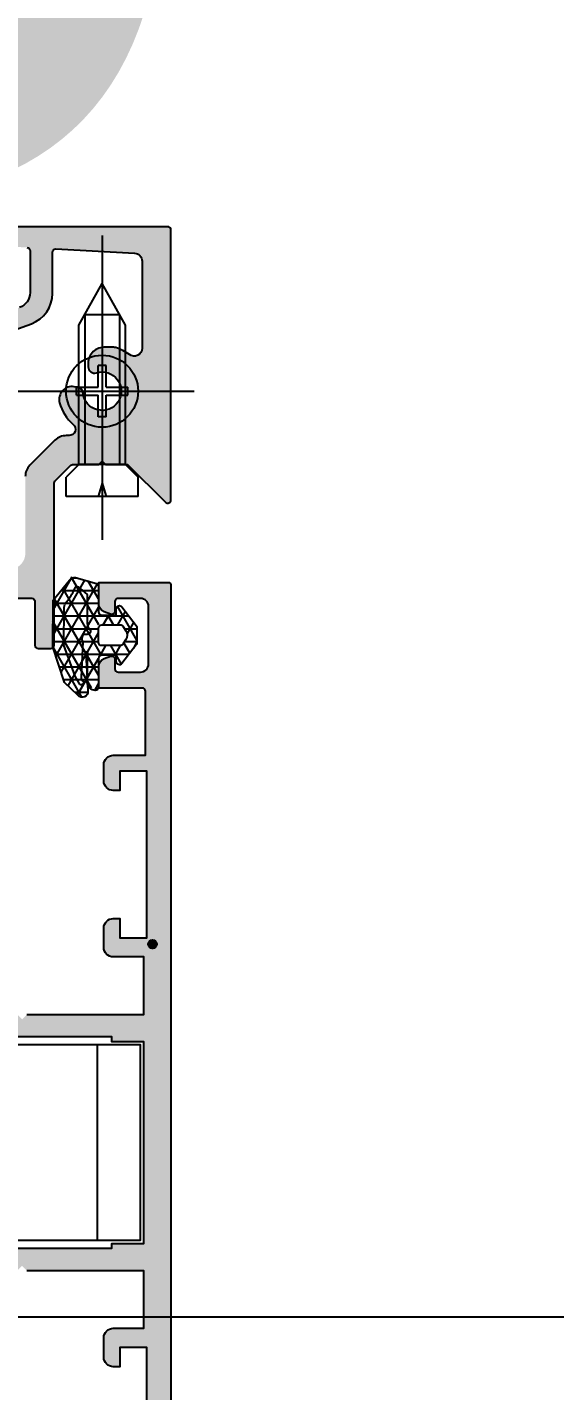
# Model space of a CAD drawing. Header units: inches. Extents: x 21 to 32698, y 13 to 3712.
# Drawn here: x 6824.03 to 6827.33, y 1386.62 to 1395.14 of the extents above; entities that cross this region are included whole.
import ezdxf

# ---------------------------------------------------------------- set-up
doc = ezdxf.new("R2010")
doc.units = ezdxf.units.IN
doc.header["$MEASUREMENT"] = 0
doc.set_wipeout_variables(frame=1)
doc.linetypes.add('AM_ISO08W050', pattern=[18, 12, -1.5, 3, -1.5])
doc.linetypes.add('AM_ISO08W050x2', pattern=[9, 6, -0.75, 1.5, -0.75])
doc.layers.add('MEK-ELK-ETIKET', color=7, linetype='Continuous')
for name, color, linetype, lineweight in [('Z_MİM_-KM-GLAZ', 8, 'Continuous', 25), ('Z_MİM_-KM-GLAZ-IDEN', 8, 'Continuous', 25), ('Z_MİM_aksesuar_k', 8, 'Continuous', 25), ('Z_MİM_AM_4N', 8, 'Continuous', 25), ('Z_MİM_AM_7N', 8, 'AM_ISO08W050', 25), ('Z_MİM_fitiller_k', 8, 'Continuous', 25), ('Z_MİM_hatch_k', 8, 'Continuous', 25), ('Z_MİM_PROFIL', 8, 'Continuous', 25), ('Z_MİM_yazı_numara_k', 8, 'Continuous', 25)]:
    doc.layers.add(name, color=color, linetype=linetype, lineweight=lineweight)
doc.styles.add('MEK_ELK', font='arial.ttf')

# ---------------------------------------------------------------- blocks, each defined once
blk = doc.blocks.new('*U176')
blk.add_wipeout([(159.9999999999272, -24.99999999999997), (160.0000000001746, 16.500000001884473), (-5.820766091346741e-11, 16.500000002364686), (2.3283064365386963e-10, -24.99999999999997)])
at = {"layer": 'Z_MİM_hatch_k'}
h = blk.add_hatch(dxfattribs=at)
h.set_pattern_fill('NET3', color=256, scale=0.025, angle=89.99999999999999, style=0)
h.set_pattern_definition([(90, (-147400.1068613785, -66467.18749239597), (-0.079375, 0), []), (149.9999999999999, (-147400.1068613785, -66467.18749239597), (-0.0396875, -0.0687407664253898), []), (210, (-147400.1068613785, -66467.18749239597), (0.0396875, -0.0687407664253899), [])])
h.paths.add_polyline_path([(75.86767063759034, -7.216836130061722), (75.86767063759034, -7.12656913057583), (75.90768472413765, -7.12656913057583, 0.7159756942820561), (75.91988569927634, -7.090721853055597), (75.79794191262917, -6.996836130043107), (75.68739936045603, -6.996836130043107), (75.56545557378558, -7.090721853055597, 0.715975694318572), (75.57765654892427, -7.12656913057583), (75.61767063759034, -7.12656913057583), (75.61767063759034, -7.216836130061722, -0.4142135623730951), (75.597670637595, -7.236836130057071), (75.42354391346453, -7.236836130057071), (75.3758102245978, -7.399381496432781), (75.52321477375227, -7.520720570535941), (75.81557071307905, -7.523204260786599), (76.03770391374124, -7.449365853612846), (76.117395801784, -7.365742046340912, 0.6970673224272581), (76.09713187251471, -7.303141526227419), (76.06876807186053, -7.276805998293297, 0.9729203204206934), (76.06767063759034, -7.236836130057071), (75.88767063758569, -7.236836130057071, -0.4142135623730951)])
h.paths.add_polyline_path([(75.80767063760429, -7.236836130057071), (75.80767063760429, -7.090101332335335), (75.74267063563457, -7.048543240177991), (75.67767063759966, -7.090101331636843), (75.67767063759966, -7.236836130057071)], flags=16)
h.paths.add_polyline_path([(76.00498600058489, -7.345275448403867, 0.1671280300204171), (76.02159692685818, -7.342350615213232), (76.01953244762262, -7.345925222618119)], flags=16)
at = {"layer": 'Z_MİM_PROFIL'}
blk.add_hatch(color=256, dxfattribs=at).paths.add_polyline_path([(74.6758206001832, -7.055032307399982), (74.6758206001832, -7.193178407057728), (74.65460739674745, -7.214391610493492), (74.6758206001832, -7.235604813929255), (74.6758206001832, -7.392605900533112, 0.1989123673796583), (74.68460739675209, -7.413819103968875), (74.77638181153452, -7.505593518751282, 0.1989123673796573), (74.79759501497028, -7.514380315320181), (75.80579323627751, -7.514380315320181, -0.4142135623730951), (75.82579323627287, -7.534380315315517), (75.82579323627287, -7.614380315320175, -0.4142135623730951), (75.80579323627751, -7.634380315315523), (75.53092313465896, -7.634380315315523, 0.3985597294799732), (75.5109520073165, -7.653306037887546), (75.5109520073165, -7.764391610493491, 0.4142135623730951), (75.53095200731184, -7.784391610488839), (75.6909422974917, -7.784391610488839, -0.4142135623730951), (75.71094229748705, -7.804391610484173), (75.71094229748705, -7.884272939433883, -0.4141803693271335), (75.69094456407474, -7.904272939312816), (75.51094857520657, -7.904293338164292), (75.51096146017079, -8.030867315853556, 0.1989153645609582), (75.5168209272786, -8.045009018156293), (75.52682206049793, -8.055007884792587, -0.4142135626245717), (75.52682526594725, -8.083292155854007), (75.42048987735761, -8.189651649027669), (75.32992892590119, -8.403067123286036, 0.1254158171072058), (75.32694182136328, -8.42259577971565, -2.106030981733381), (75.17203190025174, -8.319672431146326, 0.2530742781452963), (75.19865604670484, -8.292482200685498), (75.32710330028785, -7.844341719152013, 0.0699239148888757), (75.33097400701371, -7.816778697913122), (75.33097172082634, -7.794320553822045, 0.4142169399714054), (75.23096038837684, -7.694330734202252), (74.75204755055019, -7.694385009167318, -0.1989418209201258), (74.68132553949253, -7.665095687938459), (74.52510992205934, -7.508880070505269, -0.1989123673893419), (74.49582060017855, -7.438169392386057), (74.49582060017855, -7.421153627244365, 0.6935635662320365), (74.42564363837009, -7.394898133027907, -0.1483543887767442), (74.29037604836049, -7.479744773522553, -0.5442046013671228), (74.19035762912827, -7.390036368930323), (74.19394230275647, -7.367403630261848, -0.3419987133351463), (74.22963163376552, -7.333843659238495, 2.811597421770104), (74.10351998122641, -7.249800113729747, -0.5049270827221914), (74.06530096632196, -7.30160294817908), (74.04364493683677, -7.30160294817908, -0.4358026577830474), (73.94391231449553, -7.194295141125635), (73.94391231449553, -7.144175236184691, -0.0760027641212679), (73.94619641845347, -7.129235582078422, -0.0842855562612514), (73.98954143932788, -7.044242356765622, 0.6167473776035484), (73.94942993290024, -6.964391610493492), (73.40556359634502, -6.964391610493492, 0.3989595459730369), (73.35563211961416, -7.011774812663516), (73.32987002342706, -7.503344891361508, 0.4296339059675331), (73.34984261411006, -7.524391610502803), (73.60848247151587, -7.524391610502803, -0.3152987888766703), (73.7964209956699, -7.655987581821705), (73.88788781528126, -7.907290603315061, -0.5205670505544223), (73.84090318422531, -7.974391610502807), (73.71414800552884, -7.974391610502807, -0.3129018860615769), (73.66731439606521, -7.941901979550322), (73.65216974044449, -7.901395758103191, -0.5233430778285876), (73.67090318422997, -7.874391610502812), (73.71964926830258, -7.874391610502812, 0.5205670505590173), (73.7384431207203, -7.847551207618393), (73.69572698749835, -7.730189596164576, 0.3152987888726921), (73.60175772543299, -7.664391610493495), (73.34040921385167, -7.664391610493495, 0.398959546003248), (73.32043662314534, -7.683344891389437), (73.31152730068423, -7.8533448913615, 0.4296339059366617), (73.33149989136724, -7.874391610502812), (73.37090318422996, -7.874391610502812, -0.5233430778285851), (73.38963662801542, -7.901395758103191), (73.37449197239475, -7.941901979550322, -0.3129018860615789), (73.32765836293109, -7.974391610502807), (73.19090318422529, -7.974391610502807), (73.19090318422529, -6.804391610484173, -0.4142135623730951), (73.21090318422065, -6.784391610488839), (74.8981770258746, -6.784391610488839, -0.6681786379370993), (74.91231916149844, -6.818533746108016)])
h = blk.add_hatch(color=256, dxfattribs=at)
h.paths.add_polyline_path([(79.79436741516692, -8.634391610512111), (78.91265168640528, -8.634391610512125), (78.03093595766694, -8.634391610512125, 0.8430389971078458), (77.97265168641461, -8.644391610498147), (77.97265168641461, -8.664391610493494), (78.02976860107155, -8.87755483794173), (78.0579239364597, -8.885099037319037, -0.5731460966447334), (78.06690186959456, -8.918424866699228), (78.02786092852475, -8.957465807745775, -0.1763269807107753), (78.01546190775697, -8.963247566089578), (77.77526635871033, -8.984261953645929, -0.4400105308898908), (77.74265168640994, -8.954376112717739), (77.74265168640994, -8.895253108559713, -0.1754523787634017), (77.74960504804041, -8.876047576569562), (77.84265168640995, -8.76439161049349), (77.84265168640995, -8.632783210814537), (77.7463933707564, -8.617537391373501, -0.3689194771093498), (77.71265074935508, -8.578029857740347), (77.71265074935508, -8.456534042629954, -0.4610063144275281), (77.75890812795842, -8.417026509020088), (78.08952112299156, -8.469390463201876, 0.461006314427708), (78.11264981228159, -8.449636696396936), (78.11264981228159, -7.744389736374444), (78.14264793816254, -7.714391610493492), (78.11264981228159, -7.684393484612542), (78.11264981228159, -6.954391610484178), (77.75265168641927, -6.954391610484178), (77.75265168641927, -7.144391610474868, -0.4142135623730949), (77.69265168640995, -7.204391610484178), (77.57265168641459, -7.204391610484178, -0.4142135623733172), (77.51265168640529, -7.144391610474868), (77.51265168640529, -7.104391610484183), (77.6326516864239, -7.104391610484183), (77.6326516864239, -6.934391610488829), (76.59265168640995, -6.934391610488829), (76.59265168640995, -7.104391610484183), (76.7126516864053, -7.104391610484183), (76.7126516864053, -7.144391610474868, -0.4142135623733172), (76.65265168641926, -7.204391610484178), (76.55265168641927, -7.204391610484178, -0.4142135623724292), (76.49265168640994, -7.144391610474868), (76.49265168640994, -6.944391610474866), (76.09265168640995, -6.944391610474866, 0.4142135623721794), (76.07265168641457, -6.964391610493492), (76.07265168641457, -7.234391610488843), (75.93589650770882, -7.234391610488843, -0.3129018860481769), (75.88906289824517, -7.201901979559637), (75.87391824262448, -7.161395758112504, -0.5233430778442544), (75.89265168640995, -7.134391610488831), (75.95265168641927, -7.134391610488831, 0.414213562372887), (75.9726516864146, -7.114391610493496), (75.9726516864146, -6.974391610502807, 0.4142135623731618), (75.92265168641461, -6.924391610502808), (75.56265168640527, -6.924391610502808, 0.4142135623730951), (75.51265168640529, -6.974391610502807), (75.51265168640529, -7.114391610493496, 0.4142135623730951), (75.53265168642392, -7.134391610488831), (75.59265168640995, -7.134391610488831, -0.5233430778443291), (75.6113851301954, -7.161395758112504), (75.5962404745747, -7.201901979559637, -0.3129018860480437), (75.54940686511108, -7.234391610488843), (75.4126516864053, -7.234391610488843), (75.4126516864053, -6.804391610484173, -0.4142135623730951), (75.43265168642392, -6.784391610488839), (82.39265168640995, -6.784391610488825, -0.4142135623722627), (82.41265168640528, -6.804391610484173), (82.41265168640528, -7.234391610488827), (82.27589650769949, -7.234391610488827, -0.3129018860483042), (82.22906289825914, -7.201901979559637), (82.21391824263846, -7.161395758112489, -0.5233430778443291), (82.23265168642392, -7.134391610488831), (82.29265168640995, -7.134391610488831, 0.4142135623722627), (82.3126516864053, -7.114391610493483), (82.3126516864053, -6.974391610502807, 0.4142135623730951), (82.26265168640528, -6.924391610502794), (81.90265168641928, -6.924391610502794, 0.4142135623731282), (81.85265168641926, -6.974391610502807), (81.85265168641926, -7.114391610493483, 0.4142135623744271), (81.87265168641459, -7.134391610488831), (81.93265168642392, -7.134391610488831, -0.5233430778433408), (81.95138513020937, -7.161395758112489), (81.9362404745887, -7.201901979559637, -0.3129018860482419), (81.88940686512504, -7.234391610488827), (81.75265168641926, -7.234391610488827), (81.75265168641926, -6.964391610493492, 0.4142135623730951), (81.73265168642394, -6.944391610474866), (81.33265168642392, -6.944391610474866), (81.33265168642392, -7.144391610474856, -0.414213562373095), (81.27265168641459, -7.204391610484178), (81.17265168641461, -7.204391610484178, -0.4142135623735391), (81.1126516864053, -7.144391610474856), (81.1126516864053, -7.104391610484171), (81.23265168642392, -7.104391610484171), (81.23265168642392, -6.934391610488829), (80.19265168640995, -6.934391610488829), (80.19265168640995, -7.104391610484171), (80.31265168640527, -7.104391610484171), (80.31265168640527, -7.144391610474856, -0.4142135623726512), (80.25265168641928, -7.204391610484178), (80.13265168642388, -7.204391610484178, -0.4142135623733723), (80.07265168641457, -7.144391610474856), (80.07265168641457, -6.954391610484178), (79.71265356052898, -6.954391610484178), (79.71265356052898, -7.684393484612527), (79.68265543467132, -7.714391610493492), (79.71265356052898, -7.744389736374444), (79.71265356052898, -8.449636696396936, 0.4610063144275047), (79.7357822498423, -8.469390463201863), (80.06639524487544, -8.417026509020076, -0.4610063144277004), (80.11265262347878, -8.456534042629954), (80.11265262347878, -8.578029857740347, -0.3689194771094593), (80.07891000207745, -8.617537391373485), (79.98265168642392, -8.632783210814537), (79.98265168642392, -8.76439161049349), (80.07569832479346, -8.876047576569562, -0.175452378762938), (80.08265168642392, -8.895253108559713), (80.08265168642392, -8.954376112717739, -0.4400105308894535), (80.05003701412352, -8.984261953645929), (79.8098414650769, -8.963247566089565, -0.1763269807108412), (79.79744244428583, -8.957465807745763), (79.75840150323928, -8.918424866699214, -0.5731460966434648), (79.76737943637417, -8.885099037319023), (79.79553477176229, -8.87755483794173), (79.85265168641926, -8.664391610493482), (79.85265168641926, -8.644391610498147, 0.8430389971075625)])
h.paths.add_polyline_path([(79.54265356053365, -8.474391610502806), (79.54265356053365, -8.274391610502803), (79.5726535605383, -8.274391610502803), (79.5726535605383, -7.154391610484168), (79.54265356053365, -7.154391610484168), (79.54265356053365, -6.954391610484178), (78.91265168640528, -6.954391610484178), (78.28264981230022, -6.954391610484178), (78.28264981230022, -7.154391610484182), (78.25264981229556, -7.154391610484182), (78.25264981229556, -8.274391610502803), (78.28264981230022, -8.274391610502803), (78.28264981230022, -8.474391610502806), (78.91265168640528, -8.474391610502806)], flags=16)
at = {"layer": 'Z_MİM_yazı_numara_k'}
h = blk.add_hatch(dxfattribs=at)
h.set_pattern_fill('LINE', color=256, scale=0.0375, angle=44.99999999999999, style=0)
h.set_pattern_definition([(134.9999999999999, (2.222462335939035, -25.62785020333203), (0.0033145630368119, 0.0033145630368119), [])])
edge = h.paths.add_edge_path()
edge.add_arc((77.67330533167114, -6.89969096579736), 0.0271368228285661, 0, 360)
for p, q in [((73.80582060018787, -7.069391610474866), (73.54582060017857, -7.214391610493492)), ((74.6758206001832, -7.069391610474866), (73.80582060018787, -7.069391610474866)), ((74.24367702588205, -7.054391610484173), (74.19267702588112, -7.054391610484173)), ((74.19267702588112, -7.188891610481392), (74.19267702588112, -7.054391610484173)), ((74.24367702588205, -7.188891610481392), (74.24367702588205, -7.054391610484173)), ((74.6758206001832, -7.069391610474866), (74.75582060018786, -6.989391610493496)), ((74.6758206001832, -7.069391610474866), (74.6758206001832, -7.359391610488843)), ((74.8758206001832, -6.989391610493496), (74.75582060018786, -6.989391610493496)), ((74.8758206001832, -6.989391610493496), (74.8758206001832, -7.439391610493487)), ((73.80582060018787, -7.359391610488843), (73.54582060017857, -7.214391610493492)), ((74.05817702588392, -7.188891610481392), (74.05817702588392, -7.239891610482317)), ((74.19267702588112, -7.188891610481392), (74.05817702588392, -7.188891610481392)), ((74.19267702588112, -7.239891610482317), (74.05817702588392, -7.239891610482317)), ((74.19267702588112, -7.374391610479519), (74.19267702588112, -7.239891610482317)), ((74.37817702587927, -7.188891610481392), (74.24367702588205, -7.188891610481392)), ((74.24367702588205, -7.374391610479519), (74.24367702588205, -7.239891610482317)), ((74.37817702587927, -7.239891610482317), (74.24367702588205, -7.239891610482317)), ((74.37817702587927, -7.188891610481392), (74.37817702587927, -7.239891610482317)), ((74.79245592072839, -7.214391610493492), (74.8758206001832, -7.189173055115702)), ((74.79245592072839, -7.214391610493492), (74.8758206001832, -7.239596183040718)), ((74.6758206001832, -7.359391610488843), (73.80582060018787, -7.359391610488843)), ((74.24367702588205, -7.374391610479519), (74.19267702588112, -7.374391610479519)), ((74.6758206001832, -7.359391610488843), (74.75582060018786, -7.439391610493487)), ((74.8758206001832, -7.439391610493487), (74.75582060018786, -7.439391610493487))]:
    blk.add_line(p, q)
blk.add_circle((74.21817702586995, -7.214391610493492), 0.225)
at = {"layer": 'Z_MİM_-KM-GLAZ-IDEN', "ltscale": 1.5}
blk.add_line((80.00000000004366, -28.52183708645294), (80.00000000005821, 68.52183710100894), dxfattribs=at)
at = {"layer": 'Z_MİM_aksesuar_k'}
blk.add_lwpolyline([(78.30264981229556, -8.45439161048418), (79.5226535605383, -8.45439161048418), (79.5226535605383, -6.974391610502807), (78.30264981229556, -6.974391610502807)], close=True, dxfattribs=at)
at = {"layer": 'Z_MİM_AM_4N'}
for p, q in [((73.74126887604359, -7.105391610485114), (74.6758206001832, -7.105391610485114)), ((73.74126887604359, -7.105391610485114), (73.74126887604359, -7.323391610478593)), ((73.74126887604359, -7.323391610478593), (74.6758206001832, -7.323391610478593))]:
    blk.add_line(p, q, dxfattribs=at)
at = {"layer": 'Z_MİM_AM_7N', "linetype": 'AM_ISO08W050x2'}
for p, q in [((74.21817702586995, -7.789391610493495), (74.21817702586995, -6.639391610493491)), ((73.24582060017855, -7.214391610493492), (75.14582060017855, -7.214391610493492)), ((73.64317702586995, -7.214391610493492), (74.79317702586995, -7.214391610493492))]:
    blk.add_line(p, q, dxfattribs=at)
at = {"layer": 'Z_MİM_fitiller_k'}
for points in [[(75.61767063759034, -7.216836130061722), (75.61767063759034, -7.12656913057583), (75.57765654897084, -7.12656913057583, -0.715975694295998), (75.56545557376229, -7.090721853078888), (75.68200558294772, -7.000988852513557, -0.1655176740834616), (75.69420655808644, -6.996836130043107), (75.79113471497548, -6.996836130043107, -0.1655176740834594), (75.80333569013743, -7.000988852513557), (75.91988569929963, -7.090721853078888, -0.7159756942959975), (75.90768472409108, -7.12656913057583), (75.86767063759034, -7.12656913057583), (75.86767063759034, -7.216836130061722, 0.414213562373761), (75.88767063758569, -7.236836130057071), (76.06767063759034, -7.236836130057071, -0.4142135623730951), (76.08767063758569, -7.25683613005242, -0.4142135623726955), (76.03767063758569, -7.306836130052417), (75.86149282559053, -7.30334419198482, 0.1174482173098005), (75.84639199526282, -7.306940936997136, 0.4006050445709274), (75.86449898105347, -7.314886311489701, 0.0538558474969487), (75.89439535193378, -7.314252568643155, -0.0006343350210416), (75.89452004396587, -7.314275959321831), (76.09048067111289, -7.30350703969745, -0.7702234241018636), (76.117395801784, -7.365742046340912), (76.03770391374124, -7.449365853612846), (75.81557071307905, -7.523204260786599), (75.52321477375227, -7.520720570535941), (75.39875768135532, -7.418271165528877, -0.2183144970098696), (75.38138833775885, -7.38038660055173), (75.41767063759033, -7.25683613005242, -0.4142135623729287), (75.43767063758568, -7.236836130057071), (75.597670637595, -7.236836130057071, 0.4142135623727621)], [(75.71573722210013, -7.065763260122934, -0.2923544271904933), (75.76960404991405, -7.065763259866812), (75.7984440031112, -7.084202235193528, -0.2558587844405164), (75.80767063760429, -7.101052594093217), (75.80767063760429, -7.216836130061722, -0.4142135623735947), (75.78767063758569, -7.236836130057071), (75.697670637595, -7.236836130057071, -0.4142135623729287), (75.67767063759966, -7.216836130061722), (75.67767063759966, -7.101052593138603, -0.2558587826855968), (75.68689727197633, -7.084202234308777)], [(76.04319805578561, -7.358478872013818), (75.99775770014384, -7.383627793008074), (75.80414594438625, -7.453104676447424), (75.5677835695329, -7.451096675779282, -0.1774617136563931), (75.53557766944868, -7.438983044937798), (75.51913992072221, -7.424824916665982, 0.0760223157008063), (75.4511203285423, -7.386214591145119, -0.3462781358712649), (75.43987006893148, -7.361608162453932, 0.0005234067189328), (75.4398499769042, -7.361632298446806, 0.025659009981974), (75.45138833777746, -7.35107409844788), (75.48767063758567, -7.306836130052417), (75.66840471850008, -7.306836130052417, 0.1962615682788122), (75.70339742911744, -7.292550415779999, -0.664494697737288), (75.7373945133644, -7.306836130052417), (75.7373945133644, -7.327921198030537, 0.3760320021622876), (75.78424227706854, -7.335415063078129), (76.00498600058489, -7.345275448403867, 0.2193720814074576), (76.02588255243609, -7.339379519621444, -1.523095922870961)]]:
    blk.add_lwpolyline(points, format="xyb", close=True, dxfattribs=at)
at = {"layer": 'Z_MİM_PROFIL'}
for points in [[(75.51092313478001, -7.654382351275144, -0.4142433786329337), (75.53092313465896, -7.634380315315523), (75.80579323627751, -7.634380315315523, 0.4142135623730951), (75.82579323627287, -7.614380315320175), (75.82579323627287, -7.534380315315517, 0.4142135623729287), (75.80579323627751, -7.514380315320181), (74.79759501497028, -7.514380315320181, -0.1989123673796174), (74.77638181153452, -7.505593518751282), (74.68460739675209, -7.413819103968875, -0.198912367379658), (74.6758206001832, -7.392605900533112), (74.6758206001832, -7.235604813929255), (74.65460739674745, -7.214391610493492), (74.6758206001832, -7.193178407057728), (74.6758206001832, -7.055032307399982), (74.91231916149844, -6.818533746108016, 0.6681786379339792), (74.8981770258746, -6.784391610488839), (73.21090318424393, -6.784391610488839, 0.4142135623730951), (73.19090318422529, -6.804391610484173), (73.19090318422529, -7.974391610502807)], [(73.32043662314534, -7.683344891366161, -0.3989595459684347), (73.34040921385167, -7.664391610493495), (73.60175772543299, -7.664391610493495, -0.3152987888801288), (73.69572698749835, -7.730189596164576)], [(73.88788781528126, -7.907290603315061), (73.7964209956699, -7.655987581821705, 0.3152987888790126), (73.60848247151587, -7.524391610502803), (73.34984261411006, -7.524391610502803, -0.4296339059746827), (73.32987002342706, -7.503344891361508), (73.35563211961416, -7.011774812686795, -0.3989595459725923), (73.40556359634502, -6.964391610493492), (73.94942993290024, -6.964391610493492, -0.6167473775737498), (73.98954143932788, -7.044242356765622, 0.0842855562736752), (73.94619641845347, -7.129235582078422, 0.076002764088145), (73.94391231449553, -7.144175236184691), (73.94391231449553, -7.194295141125635, 0.4358026578042205), (74.04364493683677, -7.30160294817908), (74.06530096632196, -7.30160294817908, 0.50492708273695), (74.10351998122641, -7.249800113729747, -2.811597421677889), (74.22963163376552, -7.333843659238495, 0.3419987130984023), (74.19394230275647, -7.367403630215277), (74.19035762912827, -7.390036368883754, 0.544204601618621), (74.29037604836049, -7.479744773522553, 0.1483543887795665), (74.42564363837009, -7.394898133027907, -0.6935635662411609), (74.49582060017855, -7.421153627244365), (74.49582060017855, -7.438169392386057, 0.1989123673795876), (74.52510992205934, -7.508880070505269), (74.68132553949253, -7.665095687938459, 0.1989418209247897), (74.75204755055019, -7.694385009167318)], [(81.23265168642392, -6.934391610488829), (80.19265168640995, -6.934391610488829), (80.19265168640995, -7.104391610484171), (80.31265168640527, -7.104391610484171), (80.31265168640527, -7.144391610474856, -0.4142135623730951), (80.25265168641928, -7.204391610484178), (80.13265168642388, -7.204391610484178, -0.4142135623730949), (80.07265168641457, -7.144391610474856), (80.07265168641457, -6.954391610484178), (79.71265356052898, -6.954391610484178), (79.71265356052898, -7.684393484612527)], [(78.11264981228159, -7.684393484612542), (78.11264981228159, -6.954391610484178), (77.75265168641927, -6.954391610484178), (77.75265168641927, -7.144391610474868, -0.4142135623730949), (77.69265168640995, -7.204391610484178), (77.57265168641459, -7.204391610484178, -0.4142135623730951), (77.51265168640529, -7.144391610474868), (77.51265168640529, -7.104391610484183), (77.6326516864239, -7.104391610484183), (77.6326516864239, -6.934391610488829), (76.59265168640995, -6.934391610488829), (76.59265168640995, -7.104391610484183), (76.7126516864053, -7.104391610484183), (76.7126516864053, -7.144391610474868, -0.4142135623735391), (76.65265168641926, -7.204391610484178), (76.55265168641927, -7.204391610484178, -0.4142135623726511), (76.49265168640994, -7.144391610474868), (76.49265168640994, -6.944391610474866), (76.09265168640995, -6.944391610474866, 0.4142135623730951), (76.07265168641457, -6.964391610493492), (76.07265168641457, -7.234391610488843), (75.93589650770882, -7.234391610488843, -0.3129018860482418), (75.88906289824517, -7.201901979559637), (75.87391824262448, -7.161395758112504, -0.5233430778442543), (75.89265168640995, -7.134391610488831), (75.95265168641927, -7.134391610488831, 0.4142135623730951), (75.9726516864146, -7.114391610493496), (75.9726516864146, -6.974391610502807, 0.4142135623731618), (75.92265168641461, -6.924391610502808), (75.56265168640527, -6.924391610502808, 0.4142135623730951), (75.51265168640529, -6.974391610502807), (75.51265168640529, -7.114391610493496, 0.4142135623730951), (75.53265168642392, -7.134391610488831), (75.59265168640995, -7.134391610488831, -0.5233430778443291), (75.6113851301954, -7.161395758112504), (75.5962404745747, -7.201901979559637, -0.3129018860482933), (75.54940686511108, -7.234391610488843), (75.4126516864053, -7.234391610488843), (75.4126516864053, -6.804391610484173, -0.4142135623730951), (75.43265168642392, -6.784391610488839), (82.39265168640995, -6.784391610488825, -0.4142135623730951)]]:
    blk.add_lwpolyline(points, format="xyb", dxfattribs=at)
blk.add_lwpolyline([(75.5109520073165, -7.764391610493491), (75.5109520073165, -7.653306037608146)], dxfattribs=at)
blk.add_lwpolyline([(78.28264981230022, -8.474391610502806), (78.91265168640528, -8.474391610502806), (79.54265356053365, -8.474391610502806), (79.54265356053365, -8.274391610502803), (79.5726535605383, -8.274391610502803), (79.5726535605383, -7.154391610484168), (79.54265356053365, -7.154391610484168), (79.54265356053365, -6.954391610484178), (78.91265168640528, -6.954391610484178), (78.28264981230022, -6.954391610484178), (78.28264981230022, -7.154391610484182), (78.25264981229556, -7.154391610484182), (78.25264981229556, -8.274391610502803), (78.28264981230022, -8.274391610502803)], close=True, dxfattribs=at)
at = {"layer": 'Z_MİM_yazı_numara_k'}
blk.add_line((79.5226535605383, -7.242666054704769), (78.30264981229556, -7.242666054704769), dxfattribs=at)
blk.add_circle((77.67330533167114, -6.89969096579736), 0.0271368228285661, dxfattribs=at)

msp = doc.modelspace()

# ---------------------------------------------------------------- block references
at = {"layer": 'Z_MİM_-KM-GLAZ', "ltscale": 1.5, "rotation": 270}
msp.add_blockref('*U176', (6831.714049542563, 1467.083716716713), dxfattribs=at)

# ---------------------------------------------------------------- next in the draw order: texts
at = {"layer": 'MEK-ELK-ETIKET', "style": 'MEK_ELK'}
msp.add_text('alından üfleme 2,2 kW soğ.', height=6.5, dxfattribs=at).set_placement((6718, 1396))

doc.saveas('drawing.dxf')
